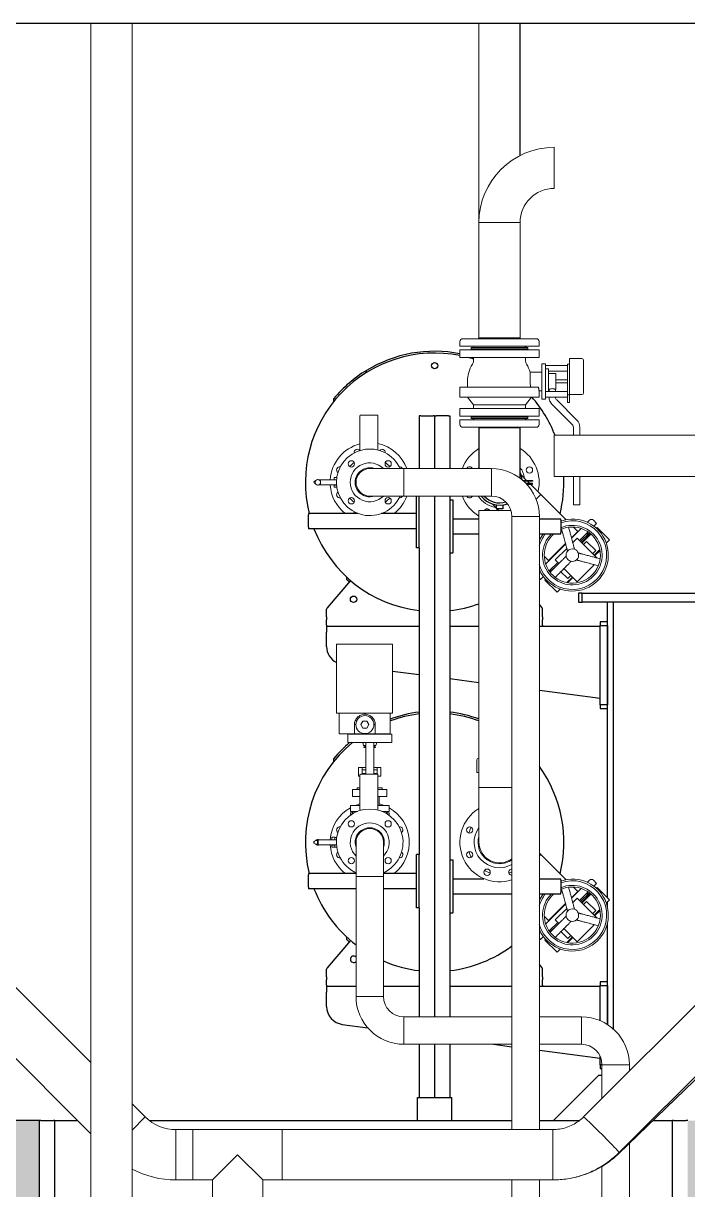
# Model space of a CAD drawing. Header units: millimetres. Extents: x 0 to 157650, y 0 to 89100.
# Drawn here: x 109895 to 115430, y 8704 to 18424 of the extents above; entities that cross this region are included whole.
import ezdxf

# ---------------------------------------------------------------- set-up
doc = ezdxf.new("R2010")
doc.units = ezdxf.units.MM
doc.header["$LTSCALE"] = 150
doc.layers.add('Hatch', color=7, linetype='Continuous', lineweight=18)
doc.layers.add('Visible', color=7, linetype='Continuous', lineweight=25)
doc.layers.add('P_Biomass (BM)', color=150, linetype='Continuous', lineweight=18, true_color=0x007fff)
doc.layers.add('P_Hot Water (HW)', color=1, linetype='Continuous', lineweight=18, true_color=0xff0000)

msp = doc.modelspace()

# ---------------------------------------------------------------- hatches: boundary and pattern name
at = {"layer": 'Hatch'}
h = msp.add_hatch(dxfattribs=at)
h.set_pattern_fill('AR-CONC', color=256, scale=80.749152, angle=45, style=0)
h.set_pattern_definition([(95, (0, 0), (445.3736, 373.7128), [60.562, -666.1805]), (40, (0, 0), (-508.7133, 350.264), [48.4495, -532.9444]), (145.45144, (37.1, 31.14), (-63.3398, 723.977), [51.4697, -566.1663]), (91.1842, (-114.2, 114.2), (703.885, 514.8677), [90.843, -999.271]), (141.6356, (-55.5, 157.1), (-22.529, 1089.881), [77.2045, -849.25]), (36.1842, (-114.2, 114.2), (-22.529, 1089.881), [72.674, -799.4166]), (66, (-28.55, 142.75), (570.712, 110.9352), [60.562, -666.1805]), (11, (-28.55, 142.75), (-275.1193, 552.977), [48.4495, -532.9444]), (116.45144, (19, 152), (295.5927, 663.9122), [51.4697, -566.1663]), (82.5, (0, 0), (-183.13357, 197.0197), [0, -526.4845, 0, -541.0193, 0, -534.9631]), (52.5, (0, 0), (-74.9941, 375.41044), [0, -308.4618, 0, -514.3721, 0, -203.8916]), (12.5, (-127.33, -127.33), (317.68184, 291.92495), [0, -201.8729, 0, -629.8434, 0, -835.7537]), (2.5, (-184.43, -184.43), (275.831, 390.1474), [0, -262.4347, 0, -418.2806, 0, -593.5063])])
h.paths.add_polyline_path([(115730.4, 9130), (115730.4, 9280), (115430.4, 9280), (115430.4, 5830), (110030.4, 5830), (110030.4, 9280), (109730.4, 9280), (109730.4, 9130), (100487.7, 9130), (100487.7, 8830), (100487.7, 8530), (109730.4, 8530), (109730.4, 5530), (115730.4, 5530), (115730.4, 8530), (124973, 8530), (124973, 8830), (124973, 9130)])

# ---------------------------------------------------------------- linework, layer by layer
at = {"layer": 'P_Biomass (BM)'}
for p, q in [((110458.9, 8257), (110458.9, 18424)), ((110801.8, 8257), (110801.8, 18424)), ((113691.4, 15796), (113691.4, 18424)), ((114318.8, 17391), (114318.8, 17048.1)), ((113691.4, 16763.5), (114034.3, 16763.5)), ((114034.3, 15796), (114034.3, 16763.5)), ((113532.8, 15734.5), (113532.8, 15772)), ((114168.8, 15796), (113556.8, 15796)), ((114192.8, 15734.5), (114192.8, 15772)), ((114192.8, 15734.5), (113532.8, 15734.5)), ((114192.8, 15703), (113532.8, 15703)), ((113532.8, 15640), (113532.8, 15703)), ((113628.8, 15712), (113623.6, 15703)), ((114099.8, 15722.5), (113625.8, 15722.5)), ((113625.8, 15712), (113625.8, 15722.5)), ((114099.8, 15712), (113625.8, 15712)), ((114096.8, 15712), (114102, 15703)), ((114099.8, 15712), (114099.8, 15722.5)), ((114192.8, 15640), (114192.8, 15703)), ((114192.8, 15640), (113532.8, 15640)), ((113645.3, 15610), (113645.3, 15640)), ((114080.3, 15610), (114080.3, 15640)), ((114215.3, 15586.8), (114215.3, 15292.8)), ((114245.3, 15586.8), (114215.3, 15586.8)), ((114245.3, 15292.8), (114245.3, 15586.8)), ((114245.3, 15572), (114429.8, 15572)), ((114429.8, 15583), (114429.8, 15569.8)), ((114429.8, 15583), (114444.8, 15583)), ((114429.8, 15558), (114429.8, 15569.8)), ((114429.8, 15558), (114429.8, 15353.4)), ((114444.8, 15352.5), (114444.8, 15630.1)), ((114444.8, 15630.1), (114548.3, 15630.1)), ((114563.3, 15615.1), (114563.3, 15345.1)), ((114118.2, 15517.8), (114118.2, 15439.8)), ((114215.3, 15517.8), (114118.2, 15517.8)), ((114270.8, 15544.8), (114245.3, 15544.8)), ((114270.8, 15544.8), (114270.8, 15355.6)), ((114270.8, 15524), (114429.8, 15524)), ((114330.8, 15505.8), (114270.8, 15505.8)), ((114330.8, 15505.8), (114330.8, 15373.8)), ((114187.1, 15391), (113532.8, 15391)), ((113532.8, 15310), (113532.8, 15391)), ((113595.8, 15391), (113595.8, 15439.8)), ((114215.3, 15361.8), (114192.8, 15361.8)), ((114192.8, 15310), (114192.8, 15361.8)), ((114275.3, 15373.8), (114270.8, 15373.8)), ((114275.3, 15373.8), (114275.3, 15355.6)), ((114329.3, 15373.8), (114329.3, 15355.6)), ((114330.8, 15373.8), (114329.3, 15373.8)), ((114330.8, 15451.8), (114429.8, 15451.8)), ((114330.8, 15427.8), (114429.8, 15427.8)), ((114192.8, 15310), (113532.8, 15310)), ((113645.3, 15244), (113595.8, 15310)), ((114080.3, 15244), (114129.8, 15310)), ((114215.3, 15292.8), (114245.3, 15292.8)), ((114245.3, 15355.6), (114429.8, 15355.6)), ((114245.3, 15307.6), (114429.8, 15307.6)), ((114339, 15285.3), (114506.3, 15117.9)), ((114429.8, 15341.6), (114429.8, 15353.4)), ((114429.8, 15341.6), (114429.8, 15328.4)), ((114429.8, 15328.4), (114429.8, 15264.8)), ((114429.8, 15328.4), (114444.8, 15328.4)), ((114429.8, 15264.8), (114444.8, 15264.8)), ((114444.8, 15352.5), (114444.8, 15328.4)), ((114444.8, 15330.1), (114548.3, 15330.1)), ((114444.8, 15328.4), (114444.8, 15264.8)), ((114192.8, 15214), (113532.8, 15214)), ((113532.8, 15151), (113532.8, 15214)), ((114080.3, 15244), (113645.3, 15244)), ((113645.3, 15214), (113645.3, 15244)), ((114080.3, 15214), (114080.3, 15244)), ((114192.8, 15151), (114192.8, 15214)), ((114300.8, 15247.1), (114468.1, 15079.7)), ((114192.8, 15151), (113532.8, 15151)), ((113532.8, 15119.5), (114192.8, 15119.5)), ((113532.8, 15119.5), (113532.8, 15082)), ((113628.8, 15142), (113623.6, 15151)), ((113625.8, 15142), (114099.8, 15142)), ((113625.8, 15142), (113625.8, 15131.5)), ((113625.8, 15131.5), (114099.8, 15131.5)), ((114096.8, 15142), (114102, 15151)), ((114099.8, 15142), (114099.8, 15131.5)), ((114192.8, 15119.5), (114192.8, 15082)), ((113556.8, 15058), (114168.8, 15058)), ((113691.4, 15055), (113691.4, 15058)), ((114034.3, 15055), (114034.3, 15058)), ((114318.8, 14648.1), (114318.8, 14991)), ((114318.8, 14991), (117590.4, 14991)), ((114477.8, 15056.4), (114477.8, 14991)), ((114531.8, 15056.4), (114531.8, 14991)), ((114042.8, 14661.5), (114088.8, 14615.5)), ((114096.3, 14608), (114114.3, 14590)), ((114121.8, 14582.5), (114206.8, 14497.5)), ((114318.8, 14648.1), (117590.4, 14648.1)), ((114477.8, 14648.1), (114477.8, 14412.3)), ((114531.8, 14648.1), (114531.8, 14412.3)), ((114206.8, 14497.5), (114167.5, 14458.3)), ((114167.5, 14458.3), (114206.8, 14497.5)), ((114416.7, 14287.6), (114206.8, 14497.5)), ((114477.8, 14412.3), (114531.8, 14412.3)), ((113958.9, 14363.5), (113691.4, 14363.5)), ((113691.4, 12055), (113691.4, 14363.5)), ((114543.2, 14214.5), (114462.6, 14133.9)), ((114514.4, 14189.9), (114478, 14226.3)), ((114611.6, 14282.9), (114594, 14265.3)), ((114672.1, 14256.4), (114645.6, 14282.9)), ((114672.1, 14256.4), (114648.6, 14233)), ((114674.5, 14218.5), (114670.8, 14214.8)), ((114677.7, 14221.7), (114674.5, 14218.5)), ((114779.5, 14119.9), (114677.7, 14221.7)), ((114514.4, 14189.9), (114461.7, 14137.3)), ((114461.7, 14137.3), (114514.4, 14189.9)), ((114472.5, 14097.1), (114509.8, 14134.4)), ((114676.3, 13968), (114509.8, 14134.4)), ((114516.5, 14187.8), (114514.4, 14189.9)), ((114601.4, 14185.8), (114530, 14114.3)), ((114611.3, 14178.7), (114538.5, 14105.8)), ((114619.6, 14172.1), (114545.9, 14098.4)), ((114624.1, 14168.1), (114550.1, 14094.1)), ((114562.9, 14081.4), (114588.3, 14106.9)), ((114664.7, 14030.5), (114588.3, 14106.9)), ((114621.2, 14165.2), (114616.9, 14169.4)), ((114752.2, 14092.6), (114776.3, 14116.7)), ((114776.3, 14116.7), (114779.5, 14119.9)), ((114413.6, 14084.9), (114247.3, 13918.6)), ((114412.7, 14088.3), (114271.9, 13947.5)), ((114271.9, 13947.5), (114412.7, 14088.3)), ((114327.4, 13952), (114423.5, 14048.1)), ((114664.7, 14030.5), (114639.2, 14005)), ((114651.9, 13992.3), (114698.9, 14039.3)), ((114656.2, 13988.1), (114700.2, 14032.1)), ((114271.9, 13947.5), (114235.5, 13983.8)), ((114274, 13945.3), (114271.9, 13947.5)), ((114347.5, 13931.9), (114276.1, 13860.4)), ((114356, 13923.4), (114283.2, 13850.5)), ((114327.4, 13952), (114357.1, 13922.3)), ((114652.5, 13912.2), (114509.8, 13769.6)), ((114196.6, 13867.9), (114194.5, 13865.8)), ((114228.9, 13813.2), (114205.4, 13789.7)), ((114431.3, 13797.2), (114374.1, 13854.4)), ((114399.5, 13879.9), (114509.8, 13769.6)), ((114422.6, 13762.9), (114469.5, 13809.9)), ((114429.7, 13761.6), (114473.8, 13805.6)), ((114456.8, 13822.6), (114431.3, 13797.2)), ((114205.4, 13789.7), (114194.5, 13800.6)), ((114243.3, 13787.3), (114240.1, 13784.1)), ((114341.9, 13682.3), (114240.1, 13784.1)), ((114247, 13791.1), (114243.3, 13787.3)), ((114345.1, 13685.5), (114369.2, 13709.6)), ((114341.9, 13682.3), (114345.1, 13685.5)), ((113672.5, 12181), (113672.5, 12284.5)), ((113687.5, 12299.5), (113691.4, 12299.5)), ((113691.4, 12181), (113672.5, 12181)), ((113691.4, 12055), (113966.2, 12055)), ((113691.4, 12055), (113691.4, 11599)), ((113966.2, 12055), (113691.4, 12055)), ((114194.5, 11509.8), (114206.8, 11497.5)), ((114206.8, 11497.5), (114194.5, 11485.2)), ((114194.5, 11485.2), (114206.8, 11497.5)), ((114416.7, 11287.6), (114206.8, 11497.5)), ((114611.6, 11282.9), (114594, 11265.3)), ((114672.1, 11256.4), (114645.6, 11282.9)), ((114514.4, 11189.9), (114461.7, 11137.3)), ((114461.7, 11137.3), (114514.4, 11189.9)), ((114543.2, 11214.5), (114462.6, 11133.9)), ((114514.4, 11189.9), (114478, 11226.3)), ((114516.5, 11187.8), (114514.4, 11189.9)), ((114601.4, 11185.8), (114530, 11114.3)), ((114611.3, 11178.7), (114538.5, 11105.8)), ((114672.1, 11256.4), (114648.6, 11233)), ((114674.5, 11218.5), (114670.8, 11214.8)), ((114677.7, 11221.7), (114674.5, 11218.5)), ((114779.5, 11119.9), (114677.7, 11221.7)), ((114413.6, 11084.9), (114247.3, 10918.6)), ((114412.7, 11088.3), (114271.9, 10947.5)), ((114271.9, 10947.5), (114412.7, 11088.3)), ((114472.5, 11097.1), (114509.8, 11134.4)), ((114676.3, 10968), (114509.8, 11134.4)), ((114619.6, 11172.1), (114545.9, 11098.4)), ((114624.1, 11168.1), (114550.1, 11094.1)), ((114562.9, 11081.4), (114588.3, 11106.9)), ((114664.7, 11030.5), (114588.3, 11106.9)), ((114621.2, 11165.2), (114616.9, 11169.4)), ((114752.2, 11092.6), (114776.3, 11116.7)), ((114776.3, 11116.7), (114779.5, 11119.9)), ((114271.9, 10947.5), (114235.5, 10983.8)), ((114327.4, 10952), (114423.5, 11048.1)), ((114664.7, 11030.5), (114639.2, 11005)), ((114651.9, 10992.3), (114698.9, 11039.3)), ((114656.2, 10988.1), (114700.2, 11032.1)), ((114274, 10945.3), (114271.9, 10947.5)), ((114347.5, 10931.9), (114276.1, 10860.4)), ((114356, 10923.4), (114283.2, 10850.5)), ((114327.4, 10952), (114357.1, 10922.3)), ((114652.5, 10912.2), (114509.8, 10769.6)), ((114196.6, 10867.9), (114194.5, 10865.8)), ((114205.4, 10789.7), (114194.5, 10800.6)), ((114228.9, 10813.2), (114205.4, 10789.7)), ((114247, 10791.1), (114243.3, 10787.3)), ((114431.3, 10797.2), (114374.1, 10854.4)), ((114399.5, 10879.9), (114509.8, 10769.6)), ((114422.6, 10762.9), (114469.5, 10809.9)), ((114429.7, 10761.6), (114473.8, 10805.6)), ((114456.8, 10822.6), (114431.3, 10797.2)), ((114243.3, 10787.3), (114240.1, 10784.1)), ((114341.9, 10682.3), (114240.1, 10784.1)), ((114345.1, 10685.5), (114369.2, 10709.6)), ((114341.9, 10682.3), (114345.1, 10685.5)), ((110458.9, 9762.8), (109745.9, 10475.8)), ((115729.1, 10475.9), (114563.1, 9310.5)), ((110458.9, 9170.1), (109449.6, 10179.5)), ((116076.7, 10182.7), (114856.7, 9005.7)), ((116025.3, 10179.5), (114859.3, 9014.1)), ((110911.1, 9310.6), (110801.8, 9419.9)), ((110911.1, 9310.6), (110801.8, 9201.2)), ((110911.1, 9310.6), (110801.8, 9201.2)), ((111167.1, 9204.6), (111167.1, 8785.5)), ((111167.1, 9204.6), (111167.1, 8785.5)), ((111308.4, 9204.6), (111167.1, 9204.6)), ((111308.4, 9204.6), (111308.4, 8785.5)), ((111308.4, 8785.5), (111308.4, 9204.6)), ((111308.4, 9204.6), (112052.4, 9204.6)), ((112052.4, 8785.5), (112052.4, 9204.6)), ((114307.1, 9204.6), (112052.4, 9204.6)), ((112052.4, 9204.6), (112052.4, 8785.5)), ((114307.1, 9204.6), (114307.1, 8785.5)), ((114307.1, 9204.6), (114307.1, 8785.5)), ((111680.4, 8995), (111470.8, 8785.5)), ((111889.9, 8785.5), (111680.4, 8995)), ((111308.4, 8785.5), (111167.1, 8785.5)), ((111308.4, 8785.5), (111470.8, 8785.5)), ((111470.8, 8785.5), (111470.8, 8623)), ((111889.9, 8785.5), (111889.9, 8623)), ((111889.9, 8785.5), (112052.4, 8785.5)), ((114307.1, 8785.5), (112052.4, 8785.5))]:
    msp.add_line(p, q, dxfattribs=at)
for centre, radius in [((114112.3, 14702.3), 26.2), ((113613.4, 11702.3), 26.3), ((113613.4, 11495.7), 26.3), ((113759.5, 11349.6), 26.3)]:
    msp.add_circle(centre, radius, dxfattribs=at)
for centre, radius, start, end in [((114318.8, 16763.5), 627.5, 90, 180), ((114318.8, 16763.5), 284.6, 90, 180), ((113556.8, 15772), 24, 90, 180), ((114168.8, 15772), 24, 0, 90), ((113660.3, 15743.5), 21, 205.37693, 270), ((114065.3, 15743.5), 21, 270, 334.62307), ((113862.8, 15439.8), 267, 147.57654, 180), ((113594.8, 15610), 50.5, 327.57654, 0), ((114130.8, 15610), 50.5, 180, 212.42346), ((113862.8, 15439.8), 267, 16.98581, 32.42346), ((114548.3, 15615.1), 15, 0, 90), ((114362.3, 15308.6), 87, 180.68514, 225), ((114362.3, 15308.6), 33, 181.80653, 225), ((114548.3, 15345.1), 15, 270, 0), ((113556.8, 15082), 24, 180, 270), ((113660.3, 15110.5), 21, 90, 154.62307), ((114065.3, 15110.5), 21, 25.37693, 90), ((114168.8, 15082), 24, 270, 0), ((114444.8, 15056.4), 33, 0, 45), ((114444.8, 15056.4), 87, 0, 45), ((113862.8, 14599), 330, 121.30177, 159.7627), ((113862.8, 14599), 330, 346.30177, 58.69823), ((113613.4, 14702.3), 26.3, 24.35562, 155.64438), ((113862.8, 14599), 211.5, 144.15834, 147.33567), ((113862.8, 14599), 211.5, 9.15834, 35.84166), ((113862.8, 14599), 330, 200.2373, 238.69823), ((113613.4, 14495.7), 26.2, 204.35562, 335.64438), ((113862.8, 14599), 211.5, 212.66433, 260.84166), ((114469.5, 13992.3), 300, 203.55458, 108.65237), ((114628.6, 14266), 24, 45, 135), ((114469.5, 13992.3), 286, 195.92101, 109.60368), ((114469.5, 13992.3), 248, 134.73263, 112.7583), ((114469.5, 13992.3), 234.1, 112.36138, 114.19122), ((114469.5, 13992.3), 234.1, 97.63862, 112.36138), ((114469.5, 13992.3), 234.1, 352.36138, 97.63862), ((114469.5, 13992.3), 286, 141.96576, 164.07899), ((114469.5, 13992.3), 300, 144.03256, 156.44542), ((114469.5, 13992.3), 234.1, 131.19055, 217.63862), ((114575.6, 14172.6), 21, 315, 19.62307), ((114469.5, 13992.3), 52.5, 139.8499, 190.1501), ((114469.5, 13992.3), 52.5, 70.1501, 139.8499), ((114469.5, 13992.3), 52.5, 19.8499, 70.1501), ((114469.5, 13992.3), 52.5, 310.1501, 19.8499), ((114469.5, 13992.3), 234.1, 232.36138, 337.63862), ((114469.5, 13992.3), 52.5, 190.1501, 259.8499), ((114469.5, 13992.3), 52.5, 259.8499, 310.1501), ((114469.5, 13992.3), 234.1, 337.63862, 352.36138), ((114289.2, 13886.3), 21, 250.37693, 315), ((114469.5, 13992.3), 234.1, 217.63862, 232.36138), ((113687.5, 12284.5), 15, 90, 180), ((113862.8, 11599), 330, 121.30177, 288.25907), ((113862.8, 11599), 267, 151.93288, 163.06712), ((113862.8, 11599), 211.5, 144.15834, 299.26562), ((113862.8, 11599), 178.5, 163.84329, 305.39685), ((113862.8, 11599), 171.4, 180, 307.08897), ((113862.8, 11599), 171.4, 180, 307.08897), ((113862.8, 11599), 267, 196.93288, 208.06712), ((113966.1, 11349.6), 26.3, 89.84905, 270.15095), ((113862.8, 11599), 267, 241.93288, 253.06712), ((113862.8, 11599), 267, 286.93288, 292.78301), ((114469.5, 10992.3), 300, 203.55458, 108.65237), ((114469.5, 10992.3), 286, 195.92101, 109.60368), ((114628.6, 11266), 24, 45, 135), ((114469.5, 10992.3), 248, 134.73263, 112.7583), ((114469.5, 10992.3), 234.1, 112.36138, 114.19122), ((114469.5, 10992.3), 234.1, 97.63862, 112.36138), ((114469.5, 10992.3), 234.1, 352.36138, 97.63862), ((114575.6, 11172.6), 21, 315, 19.62307), ((114469.5, 10992.3), 286, 141.96576, 164.07899), ((114469.5, 10992.3), 300, 144.03256, 156.44542), ((114469.5, 10992.3), 234.1, 131.19055, 217.63862), ((114469.5, 10992.3), 52.5, 139.8499, 190.1501), ((114469.5, 10992.3), 52.5, 70.1501, 139.8499), ((114469.5, 10992.3), 52.5, 19.8499, 70.1501), ((114469.5, 10992.3), 52.5, 310.1501, 19.8499), ((114469.5, 10992.3), 234.1, 232.36138, 337.63862), ((114469.5, 10992.3), 52.5, 190.1501, 259.8499), ((114469.5, 10992.3), 52.5, 259.8499, 310.1501), ((114469.5, 10992.3), 234.1, 337.63862, 352.36138), ((114289.2, 10886.3), 21, 250.37693, 315), ((114469.5, 10992.3), 234.1, 217.63862, 232.36138), ((111167.1, 9566.5), 362, 225, 270), ((111167.1, 9566.5), 781.1, 242.11689, 270)]:
    msp.add_arc(centre, radius, start, end, dxfattribs=at)
for centre, major_axis, ratio, start_param, end_param in [((114711.2, 9162.3), (148.1, -148.2), 0.022666, 0, 3.141593), ((114711.2, 9162.3), (148.1, -148.2), 0.022666, 0, 3.141593), ((114711.2, 9156.5), (145.5, -150.8), 0.186002, 6.085215, 6.283185), ((114711.2, 9156.5), (145.5, -150.8), 0.186002, 6.085215, 6.283185)]:
    msp.add_ellipse(centre, major_axis=major_axis, ratio=ratio, start_param=start_param, end_param=end_param, dxfattribs=at)
for points, knots in [([(114122.8, 15391), (114122.5, 15392.7), (114122.2, 15394.4), (114121.1, 15400.4), (114120.5, 15405), (114119.4, 15414.6), (114118.9, 15419.7), (114118.3, 15429.8), (114118.2, 15434.8), (114118.2, 15439.8)], [-1.686697, -1.686697, -1.686697, -1.686697, -1.478624, -1.478624, -0.985749, -0.985749, -0.492875, -0.492875, 0, 0, 0, 0]), ([(114192.8, 15361.8), (114192.8, 15361.8), (114192.7, 15362.2), (114192.2, 15364.2), (114191.9, 15365.7), (114191, 15369.7), (114190.5, 15372.2), (114189.4, 15377.9), (114188.8, 15381.2), (114187.8, 15386.6), (114187.5, 15388.7), (114187.1, 15391)], [11.800853, 11.800853, 11.800853, 11.800853, 12.292528, 12.292528, 12.784203, 12.784203, 13.275878, 13.275878, 13.767552, 13.767552, 14.051289, 14.051289, 14.051289, 14.051289]), ([(114275.3, 15373.8), (114275.3, 15373.8), (114276, 15374.1), (114278.8, 15375.1), (114280.8, 15375.9), (114285.6, 15377.3), (114288.6, 15378.1), (114295.2, 15379.2), (114298.9, 15379.5), (114302.3, 15379.5)], [4.121279, 4.121279, 4.121279, 4.121279, 4.464527, 4.464527, 4.807775, 4.807775, 5.151407, 5.151407, 5.495038, 5.495038, 5.495038, 5.495038]), ([(114302.3, 15379.5), (114305.8, 15379.5), (114309.4, 15379.2), (114316, 15378.1), (114319, 15377.3), (114323.8, 15375.9), (114325.9, 15375.1), (114328.6, 15374.1), (114329.3, 15373.8), (114329.3, 15373.8)], [0, 0, 0, 0, 0.343632, 0.343632, 0.687263, 0.687263, 1.030511, 1.030511, 1.37376, 1.37376, 1.37376, 1.37376]), ([(114563.1, 9310.5), (114549.7, 9297.1), (114535.2, 9284.8), (114504.6, 9262.5), (114488.3, 9252.6), (114454.6, 9235.4), (114437, 9228.1), (114400.9, 9216.4), (114382.5, 9212), (114345, 9206.1), (114326, 9204.6), (114307.1, 9204.6)], [3.1415927, 3.1415927, 3.1415927, 3.1415927, 3.2986723, 3.2986723, 3.4557519, 3.4557519, 3.6128316, 3.6128316, 3.7699112, 3.7699112, 3.9269908, 3.9269908, 3.9269908, 3.9269908]), ([(114859.3, 9014.1), (114830.4, 8985.2), (114799.2, 8958.6), (114733.1, 8910.5), (114698.1, 8889.1), (114625.2, 8852), (114587.3, 8836.3), (114509.5, 8811), (114469.6, 8801.5), (114388.9, 8788.7), (114348, 8785.5), (114307.1, 8785.5)], [3.1415927, 3.1415927, 3.1415927, 3.1415927, 3.2986723, 3.2986723, 3.4557519, 3.4557519, 3.6128316, 3.6128316, 3.7699112, 3.7699112, 3.9269908, 3.9269908, 3.9269908, 3.9269908]), ([(114856.7, 9005.7), (114827.6, 8977.7), (114796.4, 8951.9), (114730.2, 8905.5), (114695.3, 8884.9), (114622.7, 8849.2), (114585, 8834.2), (114507.7, 8809.9), (114468.2, 8800.8), (114388.1, 8788.5), (114347.6, 8785.5), (114307.1, 8785.5)], [3.1415927, 3.1415927, 3.1415927, 3.1415927, 3.2986723, 3.2986723, 3.4557519, 3.4557519, 3.6128316, 3.6128316, 3.7699112, 3.7699112, 3.9269908, 3.9269908, 3.9269908, 3.9269908])]:
    msp.add_open_spline(points, degree=3, knots=knots, dxfattribs=at)
for points in [[(114380.4, 14208.9), (114420.4, 14059.6), (114429.4, 14026.2)], [(114487.3, 14041.7), (114478.4, 14075.2), (114438.4, 14224.4)], [(114701.6, 13961.2), (114552.4, 14001.2), (114518.9, 14010.1)], [(114417.8, 13983.1), (114393.3, 13958.6), (114284.1, 13849.3)], [(114326.5, 13806.9), (114435.8, 13916.1), (114460.3, 13940.6)], [(114503.4, 13952.2), (114536.8, 13943.2), (114686, 13903.2)], [(114380.4, 11208.9), (114420.4, 11059.6), (114429.4, 11026.2)], [(114487.3, 11041.7), (114478.4, 11075.2), (114438.4, 11224.4)], [(114701.6, 10961.2), (114552.4, 11001.2), (114518.9, 11010.1)], [(114417.8, 10983.1), (114393.3, 10958.6), (114284.1, 10849.3)], [(114326.5, 10806.9), (114435.8, 10916.1), (114460.3, 10940.6)], [(114503.4, 10952.2), (114536.8, 10943.2), (114686, 10903.2)]]:
    msp.add_rational_spline(points, [1, 1.33078494524, 1], degree=2, dxfattribs=at)
at = {"layer": 'P_Hot Water (HW)'}
for p, q in [((112700.3, 14865), (112700.3, 15153)), ((112706.3, 15159), (112850.3, 15159)), ((112850.3, 15159), (112850.3, 14867.8)), ((113066.3, 14713.2), (112781.3, 14713.2)), ((113066.3, 14484.9), (113066.3, 14713.2)), ((113066.3, 14713.2), (113795.4, 14713.2)), ((113066.3, 14713.2), (113066.3, 14484.9)), ((113795.4, 14484.9), (113795.4, 14713.2)), ((113795.4, 14713.2), (113795.4, 14484.9)), ((112332.5, 14614), (112331.3, 14614)), ((112332.5, 14584), (112331.3, 14584)), ((112504.6, 14620), (112357.4, 14620)), ((112483.9, 14640.4), (112506.9, 14640.4)), ((112483.9, 14620), (112483.9, 14640.4)), ((112504.6, 14578), (112357.4, 14578)), ((112483.9, 14575.2), (112483.9, 14578)), ((112483.9, 14575.2), (112504.8, 14575.2)), ((112483.9, 14557.6), (112483.9, 14575.2)), ((112483.9, 14557.6), (112506.9, 14557.6)), ((112781.3, 14484.9), (113066.3, 14484.9)), ((113066.3, 14484.9), (113795.4, 14484.9)), ((113966.2, 14314), (114194.5, 14314)), ((113966.2, 14314), (113966.2, 9204.6)), ((114194.5, 14314), (113966.2, 14314)), ((114194.5, 14314), (114194.5, 9204.6)), ((112504.4, 13249), (112520.9, 13249)), ((112504.4, 12674.2), (112504.4, 13249)), ((112520.9, 13249), (112956, 13249)), ((112956, 13249), (112972.4, 13249)), ((112972.4, 12674.2), (112972.4, 13249)), ((112520.9, 12674.2), (112504.4, 12674.2)), ((112956, 12674.2), (112520.9, 12674.2)), ((112526.3, 12501.7), (112526.3, 12674.2)), ((112952.3, 12501.7), (112952.3, 12674.2)), ((112972.4, 12674.2), (112956, 12674.2)), ((112654.1, 12579.4), (112665.8, 12579.4)), ((112654.1, 12501.7), (112654.1, 12579.4)), ((112723.8, 12608.8), (112706.8, 12579.4)), ((112706.8, 12579.4), (112723.8, 12550)), ((112757.8, 12608.8), (112723.8, 12608.8)), ((112723.8, 12550), (112757.8, 12550)), ((112774.8, 12579.4), (112757.8, 12608.8)), ((112757.8, 12550), (112774.8, 12579.4)), ((112815.8, 12579.4), (112827.5, 12579.4)), ((112827.5, 12579.4), (112827.5, 12501.7)), ((112543.2, 12501.7), (112526.3, 12501.7)), ((112654.1, 12501.7), (112543.2, 12501.7)), ((112964.3, 12499), (112598.3, 12499)), ((112598.3, 12499), (112598.3, 12430)), ((112643.3, 12499), (112643.3, 12501.7)), ((112827.5, 12501.7), (112654.1, 12501.7)), ((112935.4, 12501.7), (112827.5, 12501.7)), ((112923.8, 12499), (112923.8, 12501.7)), ((112952.3, 12501.7), (112935.4, 12501.7)), ((112964.3, 12499), (112964.3, 12430)), ((112781.3, 12430), (112598.3, 12430)), ((112730.8, 12406.3), (112723.1, 12430)), ((112748.3, 12406.3), (112730.8, 12406.3)), ((112748.3, 12395.8), (112731.8, 12395.8)), ((112731.8, 12395.8), (112731.8, 12389.8)), ((112748.3, 12389.8), (112731.8, 12389.8)), ((112742.3, 12406.3), (112742.3, 12395.8)), ((112748.3, 12166.2), (112748.3, 12430)), ((112964.3, 12430), (112781.3, 12430)), ((112814.3, 12166.2), (112814.3, 12430)), ((112831.9, 12406.3), (112814.3, 12406.3)), ((112830.8, 12395.8), (112814.3, 12395.8)), ((112830.8, 12389.8), (112814.3, 12389.8)), ((112820.3, 12406.3), (112820.3, 12395.8)), ((112830.8, 12395.8), (112830.8, 12389.8)), ((112831.9, 12406.3), (112839.6, 12430)), ((112718.3, 12223.3), (112688.3, 12223.3)), ((112688.3, 12204.7), (112688.3, 12223.3)), ((112688.3, 12204.7), (112688.3, 12168.7)), ((112688.3, 12150.1), (112688.3, 12168.7)), ((112700.3, 12150.1), (112688.3, 12150.1)), ((112700.3, 11872.2), (112700.3, 12160.2)), ((112706.3, 12166.2), (112850.3, 12166.2)), ((112748.3, 12223.3), (112718.3, 12223.3)), ((112718.3, 12223.3), (112718.3, 12201.7)), ((112748.3, 12201.7), (112718.3, 12201.7)), ((112718.3, 12201.7), (112718.3, 12171.7)), ((112748.3, 12171.7), (112718.3, 12171.7)), ((112718.3, 12171.7), (112718.3, 12166.2)), ((112814.3, 12223.3), (112844.3, 12223.3)), ((112814.3, 12201.7), (112844.3, 12201.7)), ((112814.3, 12171.7), (112844.3, 12171.7)), ((112844.3, 12223.3), (112874.3, 12223.3)), ((112844.3, 12201.7), (112844.3, 12223.3)), ((112844.3, 12171.7), (112844.3, 12201.7)), ((112844.3, 12166.2), (112844.3, 12171.7)), ((112850.3, 12166.2), (112850.3, 11867.8)), ((112850.3, 12150.1), (112874.3, 12150.1)), ((112874.3, 12223.3), (112874.3, 12204.7)), ((112874.3, 12168.7), (112874.3, 12204.7)), ((112874.3, 12168.7), (112874.3, 12150.1)), ((112637.3, 12040), (112662.3, 12040)), ((112637.3, 12040), (112637.3, 11980)), ((112662.3, 11980), (112637.3, 11980)), ((112700.3, 12040), (112662.3, 12040)), ((112662.3, 11980), (112700.3, 11980)), ((112700.3, 12052), (112676.3, 12052)), ((112676.3, 12052), (112676.3, 12040)), ((112886.3, 12052), (112850.3, 12052)), ((112900.4, 12040), (112850.3, 12040)), ((112850.3, 11980), (112900.4, 11980)), ((112859.3, 11980), (112859.3, 11905)), ((112886.3, 12052), (112886.3, 12040)), ((112900.4, 12040), (112925.3, 12040)), ((112925.3, 11980), (112900.4, 11980)), ((112925.3, 12040), (112925.3, 11980)), ((112659.3, 11905), (112620.3, 11905)), ((112620.3, 11905), (112620.3, 11857)), ((112659.3, 11905), (112700.3, 11905)), ((112850.3, 11905), (112903.3, 11905)), ((112942.3, 11905), (112903.3, 11905)), ((112942.3, 11905), (112942.3, 11857)), ((112620.3, 11857), (112659.3, 11857)), ((112652.9, 11845), (112620.3, 11845)), ((112620.3, 11845), (112620.3, 11825.1)), ((112632.8, 11857), (112632.8, 11855.5)), ((112675.4, 11855.5), (112632.8, 11855.5)), ((112638.8, 11855.5), (112638.8, 11845)), ((112679.1, 11857), (112659.3, 11857)), ((112903.3, 11857), (112883.5, 11857)), ((112929.8, 11855.5), (112887.2, 11855.5)), ((112903.3, 11857), (112942.3, 11857)), ((112942.3, 11845), (112909.7, 11845)), ((112923.8, 11855.5), (112923.8, 11845)), ((112929.8, 11857), (112929.8, 11855.5)), ((112942.3, 11845), (112942.3, 11825.1)), ((112315.9, 11593), (112315.9, 11605)), ((112315.9, 11605), (112317.6, 11605)), ((112315.9, 11593), (112317.6, 11593)), ((112346.3, 11614), (112331.3, 11614)), ((112346.2, 11584), (112331.3, 11584)), ((112346.3, 11620), (112347.1, 11620.8)), ((112346.3, 11578), (112346.3, 11620)), ((112346.3, 11620), (112352.3, 11620)), ((112346.3, 11578), (112346.3, 11578)), ((112352.3, 11578), (112346.3, 11578)), ((112352.3, 11578), (112351.5, 11577.2)), ((112352.3, 11620), (112352.3, 11599)), ((112352.3, 11620), (112352.3, 11620)), ((112504.6, 11620), (112352.3, 11620)), ((112352.3, 11599), (112352.3, 11578)), ((112504.6, 11578), (112352.3, 11578)), ((112466.2, 11640.5), (112490.2, 11640.5)), ((112466.2, 11620), (112466.2, 11640.5)), ((112466.2, 11576.1), (112466.2, 11578)), ((112466.2, 11576.1), (112490.2, 11576.1)), ((112466.2, 11557.5), (112466.2, 11576.1)), ((112490.2, 11640.5), (112490.2, 11638.3)), ((112490.2, 11638.8), (112506.7, 11638.8)), ((112490.2, 11620), (112490.2, 11638.3)), ((112490.2, 11578), (112490.2, 11576.1)), ((112490.2, 11576.1), (112490.2, 11574.4)), ((112490.2, 11559.3), (112490.2, 11574.4)), ((112667.2, 11599), (112667.2, 11314)), ((112895.5, 11314), (112895.5, 11599)), ((112466.2, 11557.5), (112490.2, 11557.5)), ((112490.2, 11559.3), (112490.2, 11557.5)), ((112490.2, 11559.3), (112506.7, 11559.3)), ((112667.2, 11314), (112895.5, 11314)), ((112667.2, 11314), (112667.2, 10315)), ((112895.5, 11314), (112667.2, 11314)), ((112895.5, 11314), (112895.5, 10315)), ((112667.2, 10315), (112895.5, 10315)), ((112895.5, 10315), (112667.2, 10315)), ((113066.3, 9915.9), (113066.3, 10144.2)), ((113066.3, 10144.2), (113966.2, 10144.2)), ((113066.3, 10144.2), (113066.3, 9915.9)), ((114194.5, 10144.2), (114545.4, 10144.2)), ((114545.4, 9915.9), (114545.4, 10144.2)), ((114545.4, 10144.2), (114545.4, 9915.9)), ((113066.3, 9915.9), (113966.2, 9915.9)), ((114194.5, 9915.9), (114545.4, 9915.9)), ((114716.2, 9745), (114944.5, 9745)), ((114716.2, 9745), (114716.2, 9463.6)), ((114944.5, 9745), (114716.2, 9745)), ((114944.5, 9745), (114944.5, 9691.8)), ((114944.5, 9090.4), (114944.5, 8221)), ((114716.2, 8898.2), (114716.2, 8221)), ((113966.2, 8785.5), (113966.2, 6865)), ((114194.5, 8785.5), (114194.5, 6865))]:
    msp.add_line(p, q, dxfattribs=at)
for centre, radius in [((112627.5, 14752.8), 26.3), ((112935.1, 14752.8), 26.3), ((112349.3, 14599), 22.5), ((112627.5, 14445.2), 26.3), ((112935.1, 14445.2), 26.3), ((112740.8, 12579.4), 75), ((112627.5, 11752.8), 26.2), ((112935.1, 11752.8), 26.2), ((112627.5, 11445.2), 26.2), ((112935.1, 11445.2), 26.2)]:
    msp.add_circle(centre, radius, dxfattribs=at)
for centre, radius, start, end in [((112706.3, 15153), 6, 90, 180), ((112781.3, 14599), 330, 104.2087, 176.35144), ((112781.3, 14599), 277.5, 24.28975, 335.71025), ((112678, 14848.5), 26.3, 36.44979, 188.55021), ((112781.3, 14599), 330, 20.2373, 77.93092), ((112884.6, 14848.5), 26.3, 351.44979, 143.55021), ((112706.3, 14865), 6, 180, 185.56222), ((112531.9, 14702.3), 26.3, 81.44979, 233.55021), ((112781.3, 14599), 211.5, 128.16919, 141.83081), ((112781.3, 14599), 162, 44.79963, 315.20037), ((112781.3, 14599), 121.5, 69.96879, 290.03121), ((112781.3, 14599), 114.2, 90, 270), ((112781.3, 14599), 114.2, 90, 270), ((112781.3, 14599), 211.5, 38.16919, 51.83081), ((113030.8, 14702.3), 26.3, 24.35562, 98.55021), ((113795.4, 14314), 399.1, 0, 90), ((112331.3, 14599), 15, 90, 270), ((112781.3, 14599), 330, 183.64856, 231.84697), ((112531.9, 14495.7), 26.3, 126.44979, 278.55021), ((112781.3, 14599), 330, 308.15303, 339.7627), ((113030.8, 14495.7), 26.3, 261.44979, 335.64438), ((113795.4, 14314), 170.8, 0, 90), ((112781.3, 14599), 211.5, 218.16919, 231.83081), ((112781.3, 14599), 211.5, 308.16919, 321.83081), ((112678, 14349.6), 26.3, 171.44979, 202.51674), ((112884.6, 14349.6), 26.3, 337.48326, 8.55021), ((112706.3, 12160.2), 6, 90, 180), ((112781.3, 11599), 330, 119.19647, 176.35144), ((112781.3, 11599), 277.5, 294.28975, 245.71025), ((112781.3, 11599), 330, 104.2087, 111.9864), ((112706.3, 11872.2), 6, 180, 269.24599), ((112781.3, 11599), 330, 68.0136, 76.32798), ((112781.3, 11599), 330, 308.15303, 60.80353), ((112781.3, 11599), 162, 314.79963, 225.20037), ((112531.9, 11702.3), 26.3, 81.44979, 233.55021), ((112781.3, 11599), 121.5, 339.96879, 200.03121), ((112781.3, 11599), 114.2, 0, 180), ((112781.3, 11599), 114.2, 0, 180), ((113030.8, 11702.3), 26.3, 306.44979, 98.55021), ((112331.3, 11599), 15, 90, 270), ((112349.3, 11599), 22.5, 94.59526, 138.18969), ((112349.3, 11599), 22.5, 221.81031, 265.40436), ((112349.3, 11599), 21, 100.00908, 133.89788), ((112349.3, 11599), 21, 226.10212, 259.99046), ((112349.3, 11599), 22.5, 68.96053, 85.40436), ((112349.3, 11599), 22.5, 274.59526, 291.03947), ((112781.3, 11599), 330, 183.64856, 231.84697), ((112531.9, 11495.7), 26.3, 126.44979, 278.55021), ((113030.8, 11495.7), 26.3, 261.44979, 53.55021), ((112678, 11349.6), 26.3, 171.44979, 202.51674), ((112884.6, 11349.6), 26.3, 337.48326, 8.55021), ((113066.3, 10315), 399.2, 180, 270), ((113066.3, 10315), 170.9, 180, 270), ((114545.4, 9745), 399.2, 0, 90), ((114545.4, 9745), 170.9, 0, 90)]:
    msp.add_arc(centre, radius, start, end, dxfattribs=at)
for centre, major_axis, start_param, end_param in [((112349.3, 14599), (0, -24), 2.896502, 3.386683), ((112349.3, 14599), (0, -24), 6.038095, 6.528276), ((112349.3, 11599), (0, 24), 0.729728, 0.895665), ((112349.3, 11599), (0, 24), 2.245928, 2.411865), ((112349.3, 11599), (0, 24), 2.747863, 3.440089), ((112349.3, 11599), (0, 24), 5.889456, 6.581682)]:
    msp.add_ellipse(centre, major_axis=major_axis, ratio=0.1875, start_param=start_param, end_param=end_param, dxfattribs=at)
for points, knots in [([(112347.5, 14621.4), (112347.6, 14621.6), (112347.8, 14621.7), (112348, 14622), (112348.1, 14622.1), (112348.2, 14622.2), (112348.2, 14622.3), (112348.2, 14622.3)], [7.0306233, 7.0306233, 7.0306233, 7.0306233, 7.239409, 7.239409, 7.4246147, 7.4246147, 7.6100204, 7.6100204, 7.6100204, 7.6100204]), ([(112350.4, 14622.3), (112350.4, 14622.3), (112350.4, 14622.3), (112350.4, 14622.3), (112350.5, 14622.1), (112350.8, 14621.8), (112350.9, 14621.6), (112351.2, 14621.4)], [0, 0, 0, 0, 0.0285257, 0.0285257, 0.2898473, 0.2898473, 0.5935796, 0.5935796, 0.5935796, 0.5935796]), ([(112348.2, 14575.7), (112348.2, 14575.7), (112348.2, 14575.7), (112348.2, 14575.8), (112348.1, 14575.9), (112347.9, 14576.2), (112347.7, 14576.4), (112347.5, 14576.6)], [0, 0, 0, 0, 0.0285257, 0.0285257, 0.2898473, 0.2898473, 0.5935796, 0.5935796, 0.5935796, 0.5935796]), ([(112351.1, 14576.6), (112351, 14576.4), (112350.9, 14576.3), (112350.7, 14576.1), (112350.6, 14576), (112350.5, 14575.8), (112350.4, 14575.8), (112350.4, 14575.7)], [7.0306233, 7.0306233, 7.0306233, 7.0306233, 7.239409, 7.239409, 7.4246147, 7.4246147, 7.6100204, 7.6100204, 7.6100204, 7.6100204]), ([(112827.5, 12579.4), (112827.5, 12584.9), (112827, 12590.5), (112824.8, 12601.7), (112823.1, 12607.3), (112818.7, 12618), (112815.9, 12623.1), (112809.6, 12632.5), (112806, 12636.9), (112798.3, 12644.6), (112793.9, 12648.2), (112784.5, 12654.5), (112779.4, 12657.3), (112768.7, 12661.7), (112763.1, 12663.4), (112751.9, 12665.6), (112746.3, 12666.1), (112735.4, 12666.1), (112729.7, 12665.6), (112718.5, 12663.4), (112712.9, 12661.7), (112702.3, 12657.3), (112697.1, 12654.5), (112687.7, 12648.2), (112683.4, 12644.6), (112675.7, 12636.9), (112672.1, 12632.5), (112665.7, 12623.1), (112662.9, 12618), (112658.5, 12607.3), (112656.8, 12601.7), (112654.6, 12590.5), (112654.1, 12584.9), (112654.1, 12579.4)], [-8.73388, -8.73388, -8.73388, -8.73388, -8.187932, -8.187932, -7.641985, -7.641985, -7.096038, -7.096038, -6.550091, -6.550091, -6.00414, -6.00414, -5.45819, -5.45819, -4.91224, -4.91224, -4.366289, -4.366289, -3.82058, -3.82058, -3.274871, -3.274871, -2.729162, -2.729162, -2.183453, -2.183453, -1.63759, -1.63759, -1.091726, -1.091726, -0.545863, -0.545863, 0, 0, 0, 0]), ([(112334.6, 11614), (112334.6, 11614), (112334.7, 11614.1), (112334.7, 11614.1), (112334.7, 11614.1), (112334.7, 11614.1), (112334.7, 11614.1), (112334.7, 11614.1), (112334.8, 11614.1), (112334.8, 11614.1), (112334.8, 11614.1), (112334.8, 11614.1), (112334.8, 11614.1), (112334.8, 11614.1), (112334.8, 11614.1), (112334.8, 11614.1), (112334.8, 11614.1), (112334.8, 11614.1), (112334.8, 11614.1), (112334.8, 11614.1)], [3.56779634, 3.56779634, 3.56779634, 3.56779634, 3.60668175, 3.60668175, 3.63584186, 3.63584186, 3.64556187, 3.64556187, 3.64880187, 3.64880187, 3.64988187, 3.64988187, 3.65024187, 3.65024187, 3.65036187, 3.65036187, 3.65040187, 3.65040187, 3.65041184, 3.65041184, 3.65041184, 3.65041184]), ([(112341.3, 11616.8), (112341.3, 11616.8), (112341.8, 11617.1), (112343.4, 11618), (112344.6, 11618.8), (112346.4, 11620.3), (112347.1, 11621), (112347.7, 11621.7), (112347.9, 11621.9), (112348.1, 11622.2), (112348.1, 11622.2), (112348.2, 11622.3)], [4.539515, 4.539515, 4.539515, 4.539515, 5.122557, 5.122557, 6.284863, 6.284863, 7.059819, 7.059819, 7.318116, 7.318116, 7.607941, 7.607941, 7.607941, 7.607941]), ([(112348.2, 11575.7), (112348.2, 11575.8), (112348.2, 11575.8), (112348.1, 11575.9), (112348, 11576), (112347.7, 11576.4), (112347.5, 11576.6), (112346.7, 11577.4), (112346.1, 11578), (112344.2, 11579.5), (112342.8, 11580.4), (112341.6, 11581.1), (112341.3, 11581.2), (112341.3, 11581.2)], [0, 0, 0, 0, 0.17789, 0.17789, 0.355594, 0.355594, 0.710629, 0.710629, 1.420016, 1.420016, 2.692592, 2.692592, 3.071973, 3.071973, 3.071973, 3.071973]), ([(112346.2, 11584), (112346.2, 11584), (112346.2, 11584.2), (112346.2, 11584.9), (112346.2, 11585.6), (112346.1, 11587.6), (112346.1, 11589.1), (112346.1, 11592.3), (112346.1, 11594.1), (112346.1, 11597.9), (112346.2, 11599.8), (112346.2, 11603.7), (112346.2, 11605.6), (112346.2, 11608.8), (112346.2, 11610.1), (112346.2, 11612.2), (112346.2, 11612.9), (112346.3, 11613.8), (112346.3, 11614), (112346.3, 11614)], [0.985219, 0.985219, 0.985219, 0.985219, 1.108215, 1.108215, 1.280425, 1.280425, 1.479241, 1.479241, 1.669334, 1.669334, 1.864823, 1.864823, 2.063365, 2.063365, 2.247469, 2.247469, 2.414598, 2.414598, 2.56019, 2.56019, 2.56019, 2.56019]), ([(112350.4, 11622.3), (112350.4, 11622.3), (112350.4, 11622.2), (112350.6, 11622.1), (112350.6, 11622), (112350.9, 11621.7), (112351.1, 11621.4), (112351.7, 11620.8), (112352.1, 11620.4), (112352.6, 11620)], [0, 0, 0, 0, 0.17789, 0.17789, 0.355594, 0.355594, 0.710629, 0.710629, 1.204954, 1.204954, 1.204954, 1.204954]), ([(112352.6, 11578), (112352, 11577.5), (112351.5, 11577), (112350.9, 11576.3), (112350.8, 11576.2), (112350.5, 11575.9), (112350.5, 11575.8), (112350.4, 11575.7)], [6.403096, 6.403096, 6.403096, 6.403096, 7.059819, 7.059819, 7.318116, 7.318116, 7.607941, 7.607941, 7.607941, 7.607941]), ([(112352.3, 11616), (112352.4, 11614.4), (112352.4, 11612.5), (112352.4, 11608), (112352.3, 11605.5), (112352.3, 11601.6), (112352.3, 11600.3), (112352.3, 11599)], [0, 0, 0, 0, 0.2647681, 0.2647681, 0.5292873, 0.5292873, 0.6607054, 0.6607054, 0.6607054, 0.6607054]), ([(112352.3, 11599), (112352.3, 11597.6), (112352.3, 11596.2), (112352.3, 11592.7), (112352.3, 11590.7), (112352.4, 11587.2), (112352.3, 11585.6), (112352.3, 11584.3)], [0.6607054, 0.6607054, 0.6607054, 0.6607054, 0.8031469, 0.8031469, 1.013961, 1.013961, 1.2068834, 1.2068834, 1.2068834, 1.2068834])]:
    msp.add_open_spline(points, degree=3, knots=knots, dxfattribs=at)
for points in [[(112334.8, 11583.9), (112334.7, 11583.9), (112334.7, 11584), (112334.6, 11584)], [(112347.6, 11576.9), (112347.3, 11577.5), (112346.9, 11578), (112346.3, 11578)], [(112347.1, 11620.8), (112347.5, 11621.2), (112347.7, 11621.5), (112348, 11622)], [(112351.5, 11577.2), (112351.2, 11576.9), (112350.9, 11576.5), (112350.6, 11576.1)], [(112351, 11621.2), (112351.4, 11620.5), (112351.8, 11620), (112352.3, 11620)]]:
    msp.add_open_spline(points, degree=3, dxfattribs=at)
at = {"layer": 'Visible'}
for p, q in [((107900.4, 18424), (117560.4, 18424)), ((114034.3, 17322.7), (114034.3, 18424)), ((114034.3, 15799), (113691.4, 15799)), ((113691.4, 15796), (113691.4, 15799)), ((114034.3, 15796), (114034.3, 15799)), ((113206.6, 15154), (113194.6, 15154)), ((113194.6, 15154), (113194.6, 14713.2)), ((113206.6, 15154), (113310.1, 15154)), ((113322.1, 15154), (113310.1, 15154)), ((113322.1, 15154), (113334.1, 15154)), ((113322.1, 15154), (113322.1, 14713.2)), ((113437.6, 15154), (113334.1, 15154)), ((113437.6, 15154), (113449.6, 15154)), ((113449.6, 15154), (113449.6, 14713.2)), ((113691.4, 15058), (113691.4, 15055)), ((113691.4, 15055), (114034.3, 15055)), ((113691.4, 15055), (114034.3, 15055)), ((113691.4, 15055), (113691.4, 14713.2)), ((114034.3, 15055), (113691.4, 15055)), ((114034.3, 15058), (114034.3, 15055)), ((114034.3, 14633.8), (114034.3, 15055)), ((114056.9, 14615.5), (114138.8, 14615.5)), ((114138.8, 14608), (114065.3, 14608)), ((114138.8, 14590), (114083.7, 14590)), ((114090.7, 14582.5), (114138.8, 14582.5)), ((114138.8, 14615.5), (114138.8, 14608)), ((114138.8, 14582.5), (114138.8, 14590)), ((113170.6, 14053.8), (113170.6, 14484.9)), ((113194.6, 14053.8), (113194.6, 14484.9)), ((113322.1, 14484.9), (113322.1, 10144.2)), ((113449.6, 14484.9), (113449.6, 14454.3)), ((113449.6, 14454.3), (113449.6, 14010.3)), ((113449.6, 14454.3), (113473.6, 14454.3)), ((113473.6, 14454.3), (113473.6, 14010.3)), ((113800.3, 14419.1), (113834.3, 14385.1)), ((113834.3, 14410.7), (113834.3, 14378.5)), ((113891.3, 14410.7), (113891.3, 14378.5)), ((112683, 14339.5), (112270.6, 14339.5)), ((112270.6, 14339.5), (112270.6, 14327.5)), ((112270.6, 14224), (112270.6, 14327.5)), ((113170.6, 14339.5), (112879.6, 14339.5)), ((113473.6, 14296), (113691.4, 14296)), ((113891.3, 14378.5), (113834.3, 14378.5)), ((113840.8, 14378.5), (113855.8, 14363.5)), ((114194.5, 14296), (114373.6, 14296)), ((114373.6, 14284), (114373.6, 14296)), ((112270.6, 14224), (112270.6, 14212)), ((113170.6, 14212), (112270.6, 14212)), ((114373.6, 14284), (114373.6, 14180.5)), ((113473.6, 14168.5), (113691.4, 14168.5)), ((114194.5, 14168.5), (114373.6, 14168.5)), ((114373.6, 14168.5), (114373.6, 14180.5)), ((113194.6, 14053.8), (113170.6, 14053.8)), ((113194.6, 14053.8), (113194.6, 11497.8)), ((113449.6, 14010.3), (113473.6, 14010.3)), ((113449.6, 14010.3), (113449.6, 11454.3)), ((113194.6, 11497.8), (113170.6, 11497.8)), ((113170.6, 11053.8), (113170.6, 11497.8)), ((113194.6, 11053.8), (113194.6, 11497.8)), ((113449.6, 11454.3), (113449.6, 11010.3)), ((113449.6, 11454.3), (113473.6, 11454.3)), ((113473.6, 11454.3), (113473.6, 11010.3)), ((112667.2, 11339.5), (112270.6, 11339.5)), ((112270.6, 11339.5), (112270.6, 11327.5)), ((112270.6, 11224), (112270.6, 11327.5)), ((113170.6, 11339.5), (112895.5, 11339.5)), ((113473.6, 11296), (113732.1, 11296)), ((114194.5, 11296), (114373.6, 11296)), ((114373.6, 11284), (114373.6, 11296)), ((114373.6, 11284), (114373.6, 11180.5)), ((112270.6, 11224), (112270.6, 11212)), ((112667.2, 11212), (112270.6, 11212)), ((113170.6, 11212), (112895.5, 11212)), ((114373.6, 11168.5), (114373.6, 11180.5)), ((113473.6, 11168.5), (113966.2, 11168.5)), ((114194.5, 11168.5), (114373.6, 11168.5)), ((113194.6, 11053.8), (113170.6, 11053.8)), ((113194.6, 11053.8), (113194.6, 10144.2)), ((113449.6, 11010.3), (113473.6, 11010.3)), ((113449.6, 11010.3), (113449.6, 10144.2)), ((113194.6, 9915.9), (113194.6, 9472)), ((113322.1, 9915.9), (113322.1, 9472)), ((113449.6, 9915.9), (113449.6, 9472)), ((113178.7, 9472), (113465.5, 9472)), ((113178.7, 9280), (113178.7, 9472)), ((113465.5, 9280), (113465.5, 9472)), ((110042.4, 9280), (110030.4, 9280)), ((110042.4, 9280), (110145.9, 9280)), ((110157.9, 9280), (110145.9, 9280)), ((110157.9, 6420.3), (110157.9, 9280))]:
    msp.add_line(p, q, dxfattribs=at)
at = {"layer": 'Visible', "color": 9, "true_color": 0xc0c0c0}
for p, q in [((112753.7, 15513.8), (112753.7, 15531.4)), ((112483, 15274.2), (112483, 15297.8)), ((112588.3, 13810.6), (112588.3, 13790.3)), ((112621.2, 13781.3), (112426.4, 13554.1)), ((114552.1, 13675), (114522.1, 13675)), ((114522.1, 13675), (114522.1, 13600)), ((114552.1, 13600), (114552.1, 13675)), ((114552.1, 13675), (115692.1, 13675)), ((112422.1, 13478.4), (112422.1, 13542.4)), ((114217.7, 13554.1), (114194.5, 13581.2)), ((114222.1, 13478.4), (114222.1, 13542.4)), ((114522.1, 13600), (114552.1, 13600)), ((115692.1, 13600), (114552.1, 13600)), ((114762.1, 11137.4), (114762.1, 13600)), ((114813.1, 10041.1), (114813.1, 13600)), ((112422.1, 13478.4), (112422.1, 13453)), ((112422.1, 13409.6), (112422.1, 13453)), ((114222.1, 13478.4), (114222.1, 13453)), ((114222.1, 13409.6), (114222.1, 13453)), ((114702.1, 13435), (114702.1, 13405)), ((114762.1, 13435), (114702.1, 13435)), ((112422.1, 13409.6), (112422.1, 13399)), ((112422.1, 13399), (113194.6, 13399)), ((112422.1, 13399), (112422.1, 13351)), ((112422.1, 13230.6), (112422.1, 13351)), ((113449.6, 13399), (113691.4, 13399)), ((114194.5, 13399), (114702.1, 13399)), ((114222.1, 13409.6), (114222.1, 13399)), ((114702.1, 13405), (114762.1, 13405)), ((114702.1, 12745), (114702.1, 13405)), ((114762.1, 13405), (114762.1, 12745)), ((112972.4, 13026.6), (113194.6, 12997.4)), ((113449.6, 12963.8), (113691.4, 12932)), ((114194.5, 12865.8), (114702.1, 12799)), ((114702.1, 12745), (114702.1, 12715)), ((114762.1, 12745), (114702.1, 12745)), ((114702.1, 12715), (114762.1, 12715)), ((112483, 12274.2), (112483, 12297.8)), ((114762.1, 11058.8), (114762.1, 11102.4)), ((114762.1, 10080.2), (114762.1, 10925.9)), ((112588.3, 10810.6), (112588.3, 10790.3)), ((112621.2, 10781.3), (112426.4, 10554.1)), ((112422.1, 10478.4), (112422.1, 10542.4)), ((114217.7, 10554.1), (114194.5, 10581.2)), ((114222.1, 10478.4), (114222.1, 10542.4)), ((112422.1, 10478.4), (112422.1, 10453)), ((112422.1, 10409.6), (112422.1, 10453)), ((112422.1, 10409.6), (112422.1, 10399)), ((114222.1, 10478.4), (114222.1, 10453)), ((114222.1, 10409.6), (114222.1, 10453)), ((114222.1, 10409.6), (114222.1, 10399)), ((114702.1, 10435), (114702.1, 10405)), ((114762.1, 10435), (114702.1, 10435)), ((114702.1, 10405), (114762.1, 10405)), ((114702.1, 10112.1), (114702.1, 10405)), ((114762.1, 10405), (114762.1, 10080.2)), ((112422.1, 10399), (112667.2, 10399)), ((112422.1, 10399), (112422.1, 10351)), ((112422.1, 10230.6), (112422.1, 10351)), ((112895.5, 10399), (113194.6, 10399)), ((113449.6, 10399), (113966.2, 10399)), ((114194.5, 10399), (114702.1, 10399)), ((112552.5, 10081.9), (112764.4, 10054)), ((113814, 9915.9), (113966.2, 9895.8)), ((114194.5, 9865.8), (114702.1, 9799)), ((114702.1, 9745), (114702.1, 9813.1)), ((114702.1, 9745), (114702.1, 9715)), ((114716.2, 9745), (114702.1, 9745)), ((114687.1, 9655), (114312.1, 9280)), ((114716.2, 9655), (114687.1, 9655)), ((114702.1, 9715), (114716.2, 9715)), ((110030.4, 9280), (109730.4, 9280)), ((110030.4, 5830), (110030.4, 9280)), ((110157.9, 9280), (110349, 9280)), ((110945.9, 9280), (113966.2, 9280)), ((114194.5, 9280), (114528.4, 9280)), ((115141, 9280), (115302.9, 9280)), ((115314.9, 9280), (115302.9, 9280)), ((115302.9, 8220.3), (115302.9, 9280)), ((115314.9, 9280), (115418.4, 9280)), ((115430.4, 9280), (115418.4, 9280))]:
    msp.add_line(p, q, dxfattribs=at)
for centre, radius in [((113322.1, 15571), 26.2), ((112647.1, 13624), 27)]:
    msp.add_circle(centre, radius, dxfattribs=at)
for centre, radius, start, end in [((113322.1, 14599), 1077, 78.71541, 193.94244), ((113322.1, 14599), 1092, 78.87241, 121.36557), ((113322.1, 14599), 1077, 72.53403, 75.14412), ((113322.1, 14599), 1092, 121.36557, 140.21184), ((113322.1, 14599), 1077, 21.3416, 41.31262), ((113322.1, 14599), 1077, 345.94552, 2.61033), ((113322.1, 14599), 1077, 201.05915, 263.20113), ((113322.1, 14599), 1092, 227.78451, 229.39871), ((112440.1, 13542.4), 18, 139.39871, 180), ((113322.1, 14599), 1077, 276.79887, 290.05347), ((114204.1, 13542.4), 18, 0, 40.60129), ((112572.1, 13230.6), 150, 180, 243.19214), ((113322.1, 11599), 1092, 96.70505, 109.79153), ((113322.1, 11599), 1077, 96.79887, 110.07896), ((113322.1, 11599), 1092, 70.23356, 83.29495), ((113322.1, 11599), 1077, 69.94653, 83.20113), ((113322.1, 11599), 1077, 129.50332, 193.94244), ((113322.1, 11599), 1092, 130.44854, 140.21184), ((113322.1, 11599), 1077, 345.94552, 35.89738), ((113322.1, 11599), 1077, 201.05915, 232.54934), ((113322.1, 11599), 1092, 227.78451, 229.39871), ((113322.1, 11599), 1077, 276.79887, 306.73328), ((112647.1, 10624), 27, 41.8886, 318.1114), ((113322.1, 11599), 1077, 246.66539, 263.20113), ((112440.1, 10542.4), 18, 139.39871, 180), ((114204.1, 10542.4), 18, 0, 40.60129), ((112572.1, 10230.6), 150, 180, 262.50414)]:
    msp.add_arc(centre, radius, start, end, dxfattribs=at)
at = {"layer": 'Visible'}
for centre, radius, start, end in [((113862.8, 14599), 190.5, 6.18773, 25.84193), ((113862.8, 14599), 190.5, 216.81352, 290.34472), ((113862.8, 14599), 171.4, 221.7431, 287.79621), ((113862.8, 14599), 171.4, 221.7431, 287.79621), ((113759.5, 14349.6), 26.2, 32.09552, 147.90448)]:
    msp.add_arc(centre, radius, start, end, dxfattribs=at)

doc.saveas('drawing.dxf')
